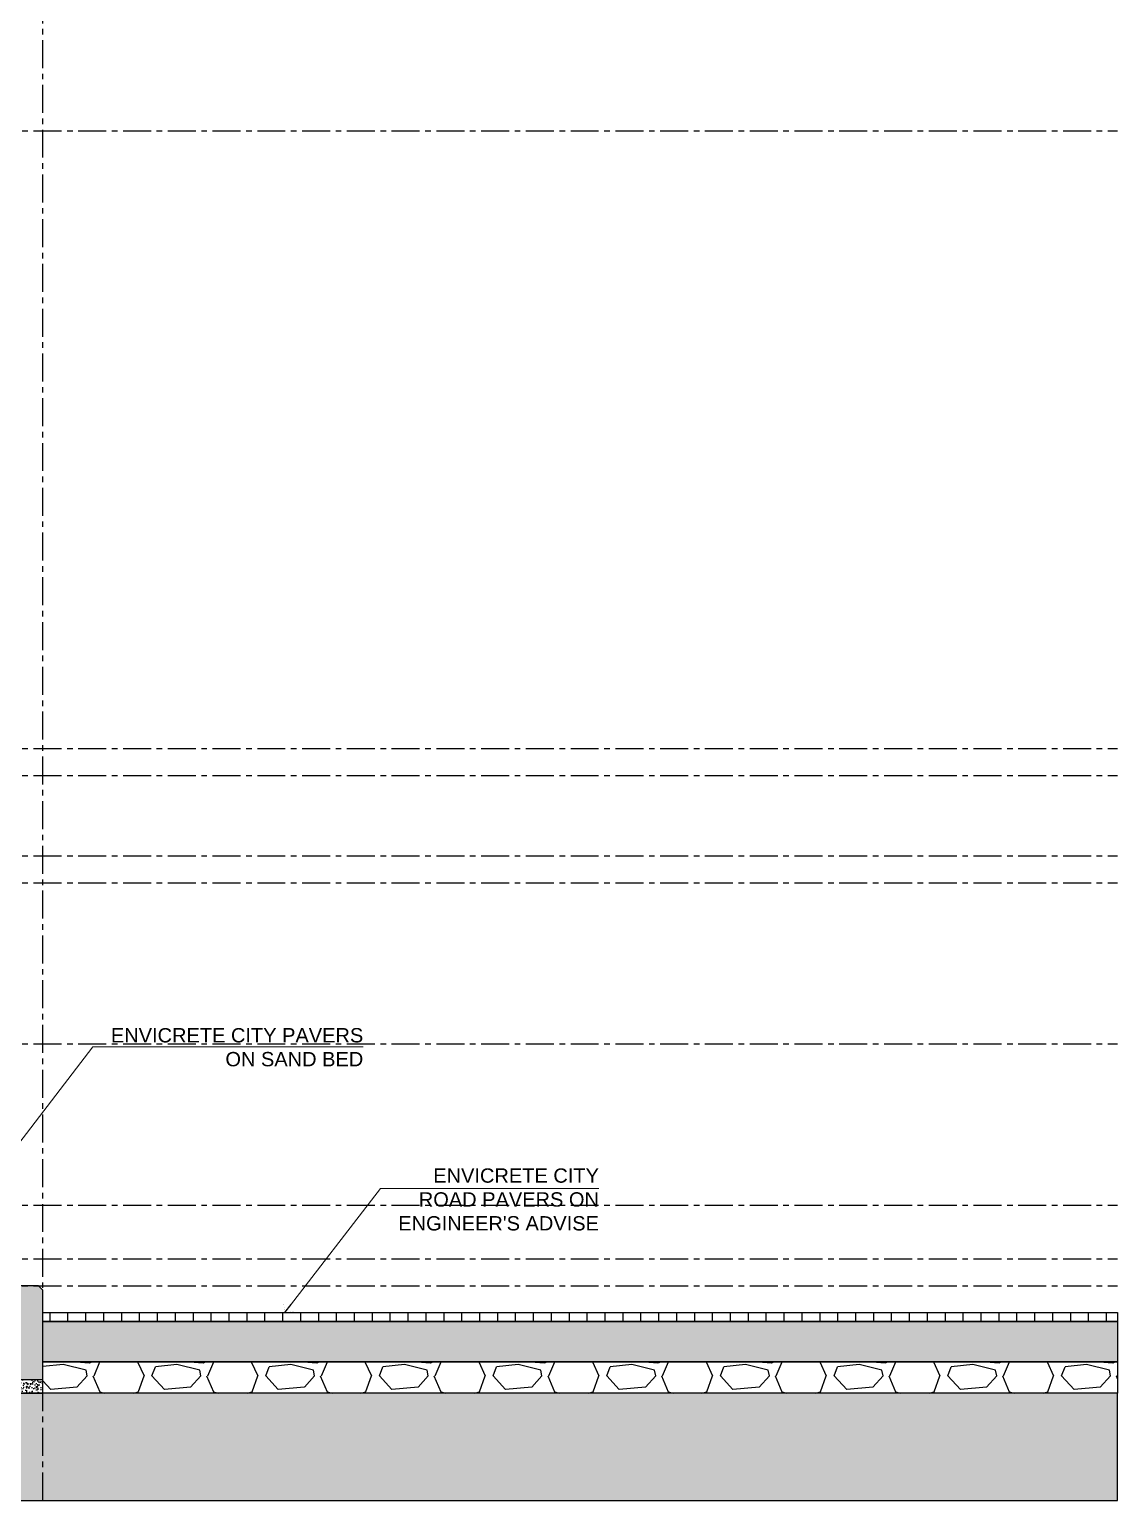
# Model space of a CAD drawing. Header units: inches. Extents: x 50027 to 54188, y -4291 to 1318.
# Drawn here: x 52202.6 to 52445.6, y -186.8 to 141.9 of the extents above; entities that cross this region are included whole.
import ezdxf

# ---------------------------------------------------------------- set-up
doc = ezdxf.new("R2010")
doc.units = ezdxf.units.IN
doc.linetypes.add('CENTER', pattern=[2, 1.25, -0.25, 0.25, -0.25])
doc.layers.add('05--TEXT-3', color=3, linetype='Continuous', lineweight=35)
for name, color, linetype in [('A-TYP-ST-Hatch', 8, 'Continuous'), ('Kerb Hatch', 9, 'Continuous'), ('KERB STONE', 6, 'Continuous'), ('PAVMENT HATCH', 9, 'Continuous'), ('ROAD CL', 251, 'CENTER'), ('SECTION', 8, 'Continuous'), ('UPSTAND KERB', 9, 'Continuous')]:
    doc.layers.add(name, color=color, linetype=linetype)
doc.styles.add('3-16', font='arial.ttf')
doc.styles.add('TIME NEW', font='times.ttf')
doc.dimstyles.new('3-8 LEADER', dxfattribs={"dimscale": 0.4, "dimtxt": 8, "dimasz": 4, "dimexe": 6, "dimexo": 6, "dimgap": 0, "dimtad": 0, "dimdec": 0, "dimzin": 12, "dimdsep": 46, "dimlunit": 4, "dimtxsty": 'TIME NEW', "dimblk": 'DIM AERO', "dimcen": 0, "dimdle": 20, "dimclrd": 1, "dimclre": 9, "dimclrt": 2, "dimadec": 0, "dimazin": 0, "dimtfac": 1, "dimtdec": 0, "dimtofl": 0, "dimtmove": 1, "dimatfit": 3, "dimldrblk": 'DIM AERO', "dimfxl": 1, "dimtvp": 0.75, "dimtolj": 1, "dimtzin": 12, "dimlwd": 18, "dimlwe": 18, "dimarcsym": 1})

# ---------------------------------------------------------------- blocks, each defined once
blk = doc.blocks.new('UPSTAND CURB')
at = {"layer": 'Kerb Hatch'}
blk.add_hatch(color=240, dxfattribs=at).paths.add_polyline_path([(1, 10), (0, 9), (0, -10.95829999999842), (6, -10.95829999999842), (6, 10)])
h = blk.add_hatch(dxfattribs=at)
h.set_pattern_fill('AR-CONC', color=251, scale=0.01, style=0)
h.set_pattern_definition([(49.99999999999999, (0, -3), (1.82184668996004, -0.1593908553890309), [0.1905, -2.0955]), (355, (0, -3), (-0.3524342142496934, 1.910568452390351), [0.1524, -1.6764058417]), (100.4514447, (0.15182007, -3.013282535), (1.469412470903533, 1.751177519121951), [0.161900088, -1.780902446]), (46.18420000000001, (0, -2.492), (2.710790408921299, -0.4204232793272715), [0.28575, -3.14325]), (96.63555760999996, (0.225899, -2.527035), (2.37404134051503, 2.474261245977215), [0.2428502314, -2.6713560816]), (351.1841511700001, (0, -2.492), (2.37404134064977, 2.474261245855327), [0.2285996707, -2.5145973192]), (21, (0.254, -2.619), (1.516143912691325, -1.022651981870876), [0.1905, -2.0955]), (326.0000000000001, (0.254, -2.619), (0.6180202834764708, 1.841879661223193), [0.1524, -1.6764]), (71.45144499999999, (0.380345326, -2.704220999), (2.134164192787162, 0.8192276888590524), [0.161900088, -1.780899376]), (37.50000000000001, (0, -3), (0.03088603250591817, 0.8455503887315311), [0, -1.65608, 0, -1.7018, 0, -1.68275]), (7.499999999999999, (0, -3), (0.6681966251030574, 1.001805748181195), [0, -0.9702799999999999, 0, -1.61798, 0, -0.6413500000000001]), (327.5, (-0.5664199999999999, -3), (1.355905951668714, -0.05728743992673443), [0, -0.635, 0, -1.9812, 0, -2.6289]), (317.5, (-0.82042, -3), (1.48129181386018, 0.2542649103333303), [0, -0.8255, 0, -1.31572, 0, -1.8669])])
h.paths.add_polyline_path([(6, -5), (12, -5), (12, -14), (0, -14), (0, -11), (6, -11)])
at = {"layer": 'UPSTAND KERB', "color": 4}
for points in [[(1, 10), (6, 10), (6, -10.95829999999842), (0, -10.95829999999842), (0, 9)], [(6, -5), (12, -5), (12, -14), (0, -14), (0, -11), (6, -11)]]:
    blk.add_lwpolyline(points, close=True, dxfattribs=at)
at = {"layer": 'UPSTAND KERB', "color": 8}
blk.add_lwpolyline([(11.99999999999272, -10.92079992927756), (11.49570581474836, -10.81400910727825), (10.89878616686474, -11.08980200588849), (10.53857603454526, -10.73201662376232), (9.787280615790223, -11.12707131654315), (9.396195329256443, -10.77673979662359), (8.963943170474522, -11.12707131654315), (8.480232421305118, -10.73201662376232), (7.811270747053641, -11.05253269523382), (7.379018588268082, -10.77673979662359), (6.864432684891653, -11.12707131654315), (6.421888808068616, -10.81400910727825), (6, -11)], dxfattribs=at)
blk = doc.blocks.new('DIM AERO')
at = {"color": 2}
blk.add_line((0, 0), (-1.414213562369696, 8.659560562334119e-17), dxfattribs=at)
at = {"color": 2, "const_width": 0.01}
blk.add_lwpolyline([(-1, -0.9999999999999999), (0, 0), (-0.9999999999999999, 1)], dxfattribs=at)

msp = doc.modelspace()

# ---------------------------------------------------------------- hatches: boundary and pattern name
at = {"layer": 'A-TYP-ST-Hatch'}
h = msp.add_hatch(dxfattribs=at)
h.set_pattern_fill('EARTH', color=256, scale=2, angle=45)
h.set_pattern_definition([(45, (-2543.174377, 4794.445130750576), (0, 17.96051224213831), [12.7, -12.7]), (45, (-2546.541973045401, 4797.812726795977), (0, 17.96051224213831), [12.7, -12.7]), (45, (-2549.909569090802, 4801.180322841378), (0, 17.96051224213831), [12.7, -12.7]), (135, (-2549.909569090802, 4803.425386871645), (-17.96051224213831, 0), [12.7, -12.7]), (135, (-2546.541973045401, 4806.792982917046), (-17.96051224213831, 0), [12.7, -12.7]), (135, (-2543.174377, 4810.160578962447), (-17.96051224213831, 0), [12.7, -12.7])])
h.paths.add_polyline_path([(52193.55146625286, -153.7743856901511), (52199.55146625286, -153.7743856901511), (52199.55146625286, -146.7743856901652), (52133.55146625263, -146.7743856901361), (52133.55146625263, -150.7743856901828), (52137.55146625263, -150.7743856901661), (52137.55146625263, -154.7743856901661), (52123.55146625272, -154.7743856902098), (52123.5514662526, -150.7739119901132), (52049.54815423238, -150.7743856902243), (52049.54910053864, -142.7743856901786), (52039.55146625272, -142.7743856902098), (52039.5514662526, -138.7743856902243), (52043.5514662526, -138.7743856902077), (52043.5514662526, -128.7743856901361), (52006.55146625029, -128.7743856901349), (52006.55146625028, -138.7743856901107), (52010.55146625028, -138.7743856900941), (52010.55146625028, -142.7743856900941), (51996.55146625036, -142.7743856901377), (51996.55146625025, -138.7743856901523), (52000.55146625025, -138.7743856901356), (52000.55146625025, -124.7743856901361), (51912.55146625728, -124.774385690134), (51912.55146625716, -120.7743856901486), (51916.55146625716, -120.774385690148), (51916.55146625463, -55.7743856884764), (51850.55146625176, -55.77438568898827), (51850.55146625177, -72.77438569008405), (51854.55146625177, -72.77438569008405), (51854.55146625177, -76.77438569008405), (51840.55146625185, -76.7743856901277), (51840.55146625174, -72.77438569014225), (51844.55146625174, -72.77438569014225), (51844.55146625174, -23.77438569088554), (51774.55146625354, -23.77438569088554), (51774.55146625354, -72.77438569014225), (51778.55146625354, -72.77438569014225), (51778.55146625343, -76.77438568918183), (51764.55146625351, -76.77438569008405), (51764.55146625351, -72.77438569008405), (51768.55146625351, -72.77438569008405), (51768.55146625352, -55.77438568839511), (51702.55146625065, -55.77438569013611), (51702.55146624812, -120.774385690148), (51706.55146624812, -120.7743856901486), (51706.55146624801, -124.774385690134), (51618.55146625503, -124.7743856901361), (51618.55146625503, -138.7743856901356), (51622.55146625503, -138.7743856901523), (51622.55146625492, -142.7743856901377), (51608.551466255, -142.7743856900941), (51608.551466255, -138.7743856900941), (51612.551466255, -138.7743856901107), (51612.55146625499, -128.7743856901349), (51575.55146625268, -128.7743856901361), (51575.55146625268, -138.7743856902077), (51579.55146625268, -138.7743856902243), (51579.55146625256, -142.7743856902098), (51569.55383196664, -142.7743856901786), (51569.5547782729, -150.7743856902243), (51495.55146625268, -150.7739119901132), (51495.55146625256, -154.7743856902098), (51481.55146625265, -154.7743856901661), (51481.55146625265, -150.7743856901661), (51485.55146625265, -150.7743856901828), (51485.55146625265, -146.7743856901361), (51419.55146625242, -146.7743856901652), (51419.55146625242, -153.7743856901511), (51425.55146625242, -153.7743856901511), (51425.55146625242, -162.7743856901511), (51413.55146625242, -162.7743856901511), (51173.46549210426, -162.7743856901511), (51173.46549210426, -186.7743856901511), (52445.63744040102, -186.7743856901511), (52445.63744040102, -162.7743856901511), (52205.55147723185, -162.7743856901511), (52193.55146625286, -162.7743856901511)])
at = {"layer": 'A-TYP-ST-Hatch', "linetype": 'Continuous', "ltscale": 1.5}
h = msp.add_hatch(dxfattribs=at)
h.set_pattern_fill('GRAVEL', color=256, style=0)
h.set_pattern_definition([(228.0127875, (18.288, 221.9406453660685), (-203.2000000159581, -228.5999999858178), [3.4172144, -338.30483639565]), (184.969741, (16.002, 219.4006453660685), (304.799999879405, 25.40000144697924), [5.864047199999997, -580.5404889352396]), (132.5104471, (10.16, 218.8926453660685), (254.0000001072749, -279.3999999024596), [4.1348152, -409.347227941]), (267.273689, (0.254, 212.5426453660685), (25.40000005319725, 507.9999999973313), [5.340045199999998, -528.6643742573797]), (292.83365418, (0, 207.2086453660685), (-127.0000000106341, 304.7999999955546), [5.236336999999998, -518.3980774534397]), (357.2736889999999, (2.032, 202.3826453660685), (-507.9999999973313, 25.40000005319728), [5.340045199999998, -528.6643742573797]), (37.69424047, (7.366000000000001, 202.1286453660685), (-330.1999999853589, -254.0000000190041), [7.061936599999999, -699.1311531424701]), (72.25532837, (12.954, 206.4466453660685), (177.8000000477929, 558.7999999847885), [6.6671952, -660.05256601905]), (121.42956562, (14.986, 212.7966453660685), (-203.2000000288312, 330.1999999822602), [5.35813, -530.4554569871201]), (175.2363583, (12.192, 217.3686453660685), (279.3999999959952, -25.40000004389256), [6.117132799999998, -299.7393694999998]), (222.3974378, (6.096, 217.8766453660685), (-304.7999999902466, -279.4000000106399), [7.9107792, -783.16772512177]), (138.81407483, (25.4, 212.2886453660685), (-177.7999999893351, 152.4000000123918), [2.7000454, -267.30565824344]), (171.4692344, (23.368, 214.0666453660685), (330.2000000088966, -50.79999994237343), [5.1368198, -508.5463899704]), (225, (18.288, 214.8286453660685), (-3.552713678800501e-15, -25.40000000000239), [3.5920934, -32.32893108428]), (203.19859051, (16.51, 217.8766453660685), (127.0000000034609, 50.79999999109334), [1.934413199999999, -191.5062236889399]), (291.80140949, (14.732, 217.1146453660685), (-25.40000000531496, 76.19999999822872), [2.7356562, -134.0475299]), (30.96375653, (15.748, 214.5746453660685), (76.20000000186383, 50.79999999721125), [4.443196599999998, -143.6629815290999]), (161.56505118, (19.558, 216.8606453660685), (50.80000000132583, -25.39999999733753), [3.2128714, -77.10898116828]), (16.389540334, (0, 217.1146453660685), (254.0000000000014, 76.20000000000243), [4.50088, -445.58826672539]), (70.34617594, (4.318000000000001, 218.3846453660685), (-101.6000000092932, -279.3999999967041), [3.7759894, -373.822156782]), (293.19859051, (19.558, 221.9406453660685), (-50.79999999113262, 127.0000000035529), [3.868800999999999, -189.5718358889399]), (343.6104596700001, (21.082, 218.3846453660685), (-254.0000000053229, 76.19999998222859), [4.500879999999998, -445.5882667253998]), (339.44395478, (0, 201.3666453660685), (-126.9999999999986, 50.8000000000021), [4.340351999999997, -212.67734313106]), (294.7751406, (4.064, 199.8426453660685), (-127.0000001511693, 279.3999999312726), [3.6367212, -360.0359338072]), (66.80140949, (19.812, 196.5406453660685), (50.79999999202298, 127.000000003193), [3.868801, -189.57183588894]), (17.35402464, (21.336, 200.0966453660685), (-330.1999999934302, -101.6000000213246), [4.257827400000001, -421.523759802]), (69.44395478, (7.366000000000001, 196.5406453660685), (-50.80000000088461, -126.9999999996463), [2.170176, -214.84751913106]), (101.309932474, (18.288, 196.5406453660685), (-25.400000000004, 101.6000000000037), [1.295146, -128.21994964526]), (165.963756532, (18.034, 197.8106453660685), (76.19999999999513, -25.39999999999865), [5.236337000000001, -99.49054589069]), (186.00900596, (12.954, 199.0806453660685), (253.9999999986537, 25.40000001329354), [4.852669999999997, -480.4136486333699]), (303.69006753, (15.748, 212.2886453660685), (-25.40000000352969, 50.79999999823702), [3.6632388, -87.9177635968]), (353.15722659, (17.78, 209.2406453660685), (431.8000000026568, -50.79999997739394), [6.3955676, -633.1600906503099]), (60.9453959, (24.13, 208.4786453660685), (-101.6000000027969, -177.7999999984025), [2.6150824, -258.8939231811]), (90, (25.4, 210.7646453660685), (-25.4, 25.4), [1.524, -23.876]), (120.25643716, (12.446, 199.8426453660685), (101.5999999875716, -177.800000007098), [3.5286696, -349.339407732]), (48.01278749999999, (10.668, 202.8906453660685), (203.2000000167534, 228.599999985102), [6.8344288, -334.88762199565]), (0, (15.24, 207.9706453660685), (25.4, 25.4), [6.604, -18.796]), (325.3048465, (21.844, 207.9706453660685), (254.0000000962153, -177.7999998625458), [4.0160956, -397.5931672414]), (254.0546040999999, (25.146, 205.6846453660685), (-25.39999999822557, -101.6000000004475), [3.6982908, -181.21650038772]), (207.64597536, (24.13, 202.1286453660685), (-482.6000000177335, -253.9999999663075), [6.021450999999997, -596.1246442293797]), (175.42607874, (18.796, 199.3346453660685), (-330.1999999999883, 25.39999999999478), [6.370294599999999, -630.6584645624])])
h.paths.add_polyline_path([(52445.63744040102, -155.7743856901511), (52445.63744040102, -162.7743856901511), (52205.55147723185, -162.7743856901511), (52205.55146622362, -155.7743856901511)])
at = {"layer": 'PAVMENT HATCH'}
h = msp.add_hatch(dxfattribs=at)
h.set_pattern_fill('AR-CONC', color=251, scale=0.05, style=0)
h.set_pattern_definition([(49.99999999999999, (0, 196.5498707505758), (9.1092334498002, -0.7969542769451543), [0.9525000000000001, -10.4775]), (355, (0, 196.5498707505758), (-1.762171071248467, 9.552842261951758), [0.762, -8.3820292085]), (100.4514447, (0.7591003500000001, 196.4834580755758), (7.347062354517664, 8.755887595609755), [0.80950044, -8.904512229999998]), (46.18420000000001, (0, 199.0898707505758), (13.5539520446065, -2.102116396636358), [1.42875, -15.71625]), (96.63555760999996, (1.129495, 198.9146957505758), (11.87020670257515, 12.37130622988608), [1.214251157, -13.356780408]), (351.1841511700001, (0, 199.0898707505758), (11.87020670324885, 12.37130622927663), [1.1429983535, -12.572986596]), (21, (1.27, 198.4548707505758), (7.580719563456625, -5.11325990935438), [0.9525000000000001, -10.4775]), (326.0000000000001, (1.27, 198.4548707505758), (3.090101417382354, 9.209398306115963), [0.762, -8.382]), (71.45144499999999, (1.90172663, 198.0287657555758), (10.67082096393581, 4.096138444295263), [0.8095004400000001, -8.90449688]), (37.50000000000001, (0, 196.5498707505758), (0.1544301625295909, 4.227751943657656), [0, -8.2804, 0, -8.509, 0, -8.41375]), (7.499999999999999, (0, 196.5498707505758), (3.340983125515288, 5.009028740905975), [0, -4.8514, 0, -8.0899, 0, -3.20675]), (327.5, (-2.8321, 196.5498707505758), (6.77952975834357, -0.2864371996336722), [0, -3.175, 0, -9.906, 0, -13.1445]), (317.5, (-4.1021, 196.5498707505758), (7.406459069300903, 1.271324551666652), [0, -4.1275, 0, -6.578600000000001, 0, -9.3345])])
h.paths.add_polyline_path([(52445.63744040102, -146.7772263871302), (52445.63744040102, -155.7741784386599), (52205.55108398217, -155.7639406913804), (52205.55146748678, -146.7741784386599)])
h = msp.add_hatch(dxfattribs=at)
h.set_pattern_fill('_USER', color=2, scale=4, angle=90, style=0, pattern_type=0)
h.set_pattern_definition([(90, (-245220.834757032, -68809.78838569013), (-4, 2.449293598294706e-16), [])])
h.paths.add_polyline_path([(52445.63744040102, -144.7743856901361), (52445.63744040102, -146.7743863845826), (52205.5514662526, -146.7743863845826), (52205.5514662526, -144.7743856901361)])

# ---------------------------------------------------------------- linework, layer by layer
at = {"layer": 'Defpoints'}
msp.add_lwpolyline([(51173.46549210426, -186.7743856901511), (52445.63744040102, -186.7743856901511), (52445.63744040102, -162.7743856901511), (52205.55147723185, -162.7743856901511), (52193.55146625286, -162.7743856901511)], dxfattribs=at)
at = {"layer": 'ROAD CL', "ltscale": 5}
for p, q in [((52205.55146625286, -186.7743856901511), (52205.55146625286, 443.1787004461221)), ((51173.46549210426, 119.2256143098647), (52445.63744040102, 119.2256143098647)), ((51173.46549210426, -18.77438569013611), (52445.63744040102, -18.77438569013611)), ((51173.46549210426, -24.77438569013611), (52445.63744040102, -24.77438569013611)), ((51173.46549210426, -42.77438569013611), (52445.63744040102, -42.77438569013611)), ((51173.46549210426, -48.77438569013461), (52445.63744040102, -48.77438569013461)), ((51173.46549210426, -84.77438567969784), (52445.63744040102, -84.77438567969784)), ((51173.46549210426, -120.7743856901361), (52445.63744040102, -120.7743856901361)), ((51173.46549210426, -132.7743856901995), (52445.63744040102, -132.7743856901995)), ((51173.46549210426, -138.7743856901511), (52445.63744040102, -138.7743856901511))]:
    msp.add_line(p, q, dxfattribs=at)
at = {"layer": 'SECTION', "color": 4}
for points in [[(52445.63744040102, -146.7772263871302), (52445.63744040102, -155.7741784386599), (52205.55108398217, -155.7639406913804), (52205.55146748678, -146.7741784386599)], [(52445.63744040102, -144.7743856901361), (52445.63744040102, -146.7743863845826), (52205.5514662526, -146.7743863845826), (52205.5514662526, -144.7743856901361)], [(52445.63744040102, -155.7743856901511), (52445.63744040102, -162.7743856901511), (52205.55147723185, -162.7743856901511), (52205.55146622362, -155.7743856901511)]]:
    msp.add_lwpolyline(points, close=True, dxfattribs=at)

# ---------------------------------------------------------------- block references
at = {"layer": 'KERB STONE', "ltscale": 15, "xscale": -1}
msp.add_blockref('UPSTAND CURB', (52205.55146625286, -148.7743856901511), dxfattribs=at)

# ---------------------------------------------------------------- texts
at = {"layer": '05--TEXT-3', "char_height": 3.2, "attachment_point": 6, "style": '3-16'}
for s, insert, width in [('\\A1;ENVICRETE CITY PAVERS ON SAND BED', (52277.13015060045, -85.5166852146849), 62.90246515293256), ("\\A1;ENVICRETE CITY ROAD PAVERS ON ENGINEER'S ADVISE", (52329.77550132896, -119.5237198819868), 50.49570450032479)]:
    msp.add_mtext(s, dxfattribs=dict(at, insert=insert, width=width))

# ---------------------------------------------------------------- leaders
at = {"layer": '05--TEXT-3'}
for points in [[(52175.26419905393, -139.3653633792716), (52216.74820371903, -85.41159832946686), (52277.13015060045, -85.41159832946686)], [(52259.61565590508, -144.7743856901361), (52280.95180093023, -117.0247659258803), (52329.77550132896, -117.0247659258803)]]:
    msp.add_leader(points, dimstyle='3-8 LEADER', override={"dimgap": 0, "dimtad": 0}, dxfattribs=at)

doc.saveas('drawing.dxf')
